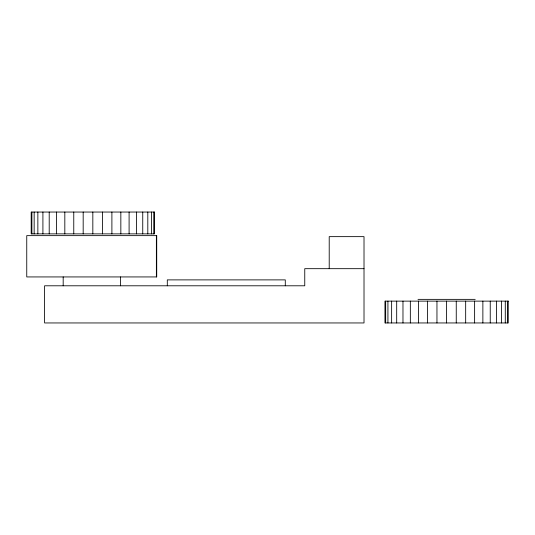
<?xml version="1.0" encoding="UTF-8"?>
<svg xmlns="http://www.w3.org/2000/svg" width="535" height="535" viewBox="0 0 535 535"><rect width="100%" height="100%" fill="white"/><g stroke="black" fill="none" stroke-linecap="round" stroke-linejoin="round"><path stroke-width="0.8" d="M364.014 268.677L304.756 268.677L304.756 285.79L44.599 285.79L44.599 322.953L364.014 322.953L364.014 236.644L329.212 236.644L329.212 268.677M417.995 299.359L475.214 299.359M507.541 301.125L507.541 322.953M505.281 301.125L505.281 322.953M501.576 301.125L501.576 322.953M496.52 301.125L496.52 322.953M490.234 301.125L490.234 322.953M482.871 301.125L482.871 322.953M474.619 301.125L474.619 322.953M465.671 301.125L465.671 322.953M456.255 301.125L456.255 322.953M446.605 301.125L446.605 322.953M436.955 301.125L436.955 322.953M427.539 301.125L427.539 322.953M418.597 301.125L418.597 322.953M410.338 301.125L410.338 322.953M402.975 301.125L402.975 322.953M396.689 301.125L396.689 322.953M391.633 301.125L391.633 322.953M387.928 301.125L387.928 322.953M385.668 301.125L385.668 322.953M285.289 285.79L285.289 279.885L167.301 279.885L167.301 285.79M156.374 235.641L156.374 276.936M153.772 212.047L153.772 233.875M151.512 212.047L151.512 233.875M147.807 212.047L147.807 233.875M142.745 212.047L142.745 233.875M136.458 212.047L136.458 233.875M129.095 212.047L129.095 233.875M120.843 212.047L120.843 233.875M120.402 276.936L120.402 285.79M111.895 212.047L111.895 233.875M102.486 212.047L102.486 233.875M92.829 212.047L92.829 233.875M83.179 212.047L83.179 233.875M73.763 212.047L73.763 233.875M64.822 212.047L64.822 233.875M63.183 276.936L63.183 285.79M56.563 212.047L56.563 233.875M49.207 212.047L49.207 233.875M42.914 212.047L42.914 233.875M37.858 212.047L37.858 233.875M34.153 212.047L34.153 233.875M31.893 212.047L31.893 233.875M154.475 212.047L31.184 212.047L31.184 233.875L154.475 233.875L154.475 212.047M156.722 235.641L26.75 235.641L26.75 276.936L156.722 276.936L156.722 235.641M508.25 301.125L384.959 301.125L384.959 322.953L508.25 322.953L508.25 301.125"/></g></svg>
